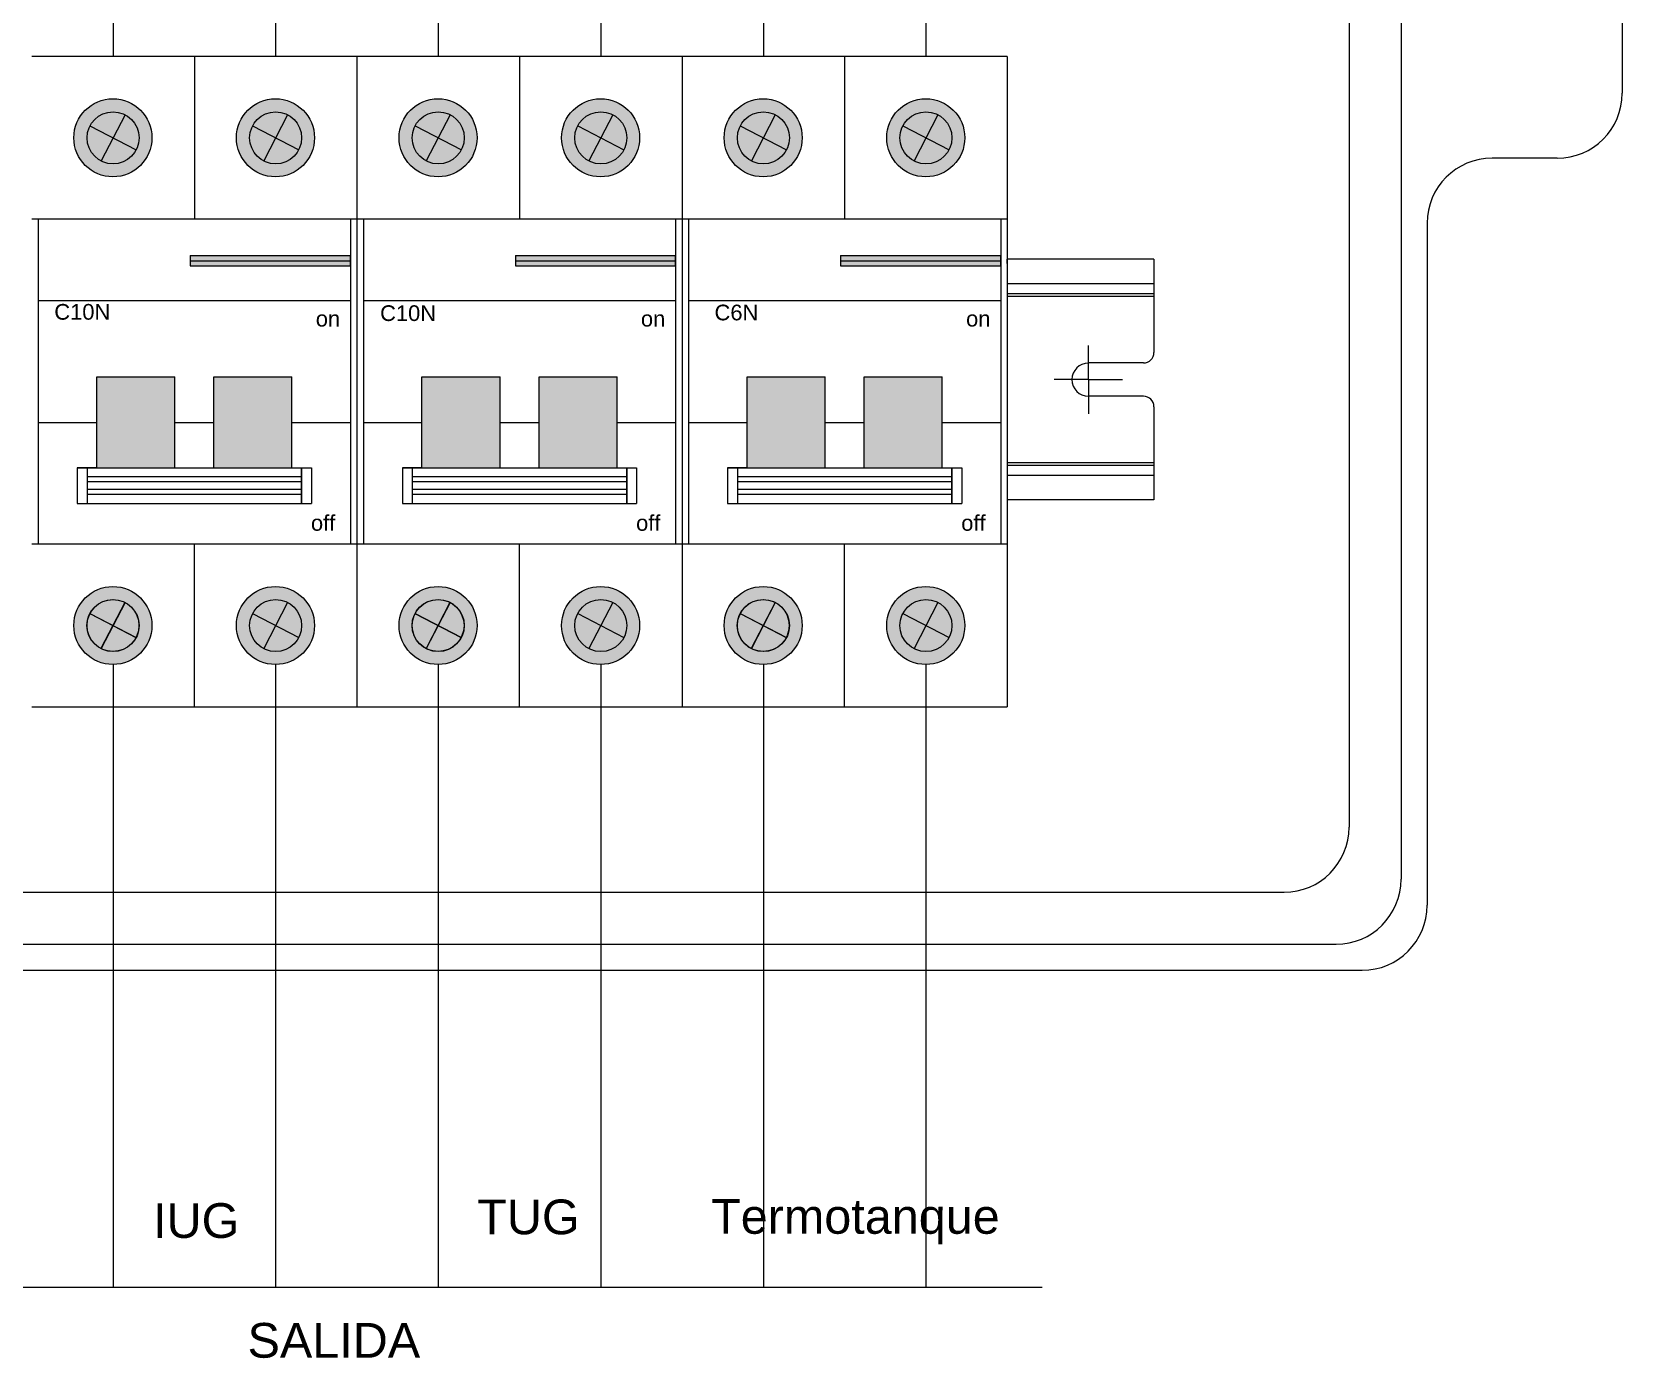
# Model space of a CAD drawing. Header units: millimetres. Extents: x 1552.365 to 1552.862, y 1363.168 to 1363.566.
# Drawn here: x 1552.6177 to 1552.8623, y 1363.1681 to 1363.3721 of the extents above; entities that cross this region are included whole.
import ezdxf

# ---------------------------------------------------------------- set-up
doc = ezdxf.new("R2010")
doc.units = ezdxf.units.MM
doc.linetypes.add('CENTER', pattern=[0.6, 0.375, -0.075, 0.075, -0.075])
doc.layers.add('DIM', color=7, linetype='Continuous')
doc.styles.get("Standard").update_dxf_attribs({"font": 'arial.ttf'})

msp = doc.modelspace()

# ---------------------------------------------------------------- hatches: boundary and pattern name
at = {"lineweight": 15}
h = msp.add_hatch(color=7, dxfattribs=at)
h.paths.add_polyline_path([(1552.6242, 1363.35575, 1), (1552.6362, 1363.35575, 1)])
h.paths.add_polyline_path([(1552.63423, 1363.35574, -1), (1552.62623, 1363.35574, -1)], flags=16)
h.paths.add_polyline_path([(1552.6492, 1363.35575, 1), (1552.6612, 1363.35575, 1)])
h.paths.add_polyline_path([(1552.65923, 1363.35574, -1), (1552.65123, 1363.35574, -1)], flags=16)
h = msp.add_hatch(color=7, dxfattribs=at)
h.paths.add_polyline_path([(1552.6742, 1363.35575, 1), (1552.6862, 1363.35575, 1)])
h.paths.add_polyline_path([(1552.68423, 1363.35574, -1), (1552.67623, 1363.35574, -1)], flags=16)
h.paths.add_polyline_path([(1552.6992, 1363.35575, 1), (1552.7112, 1363.35575, 1)])
h.paths.add_polyline_path([(1552.70923, 1363.35574, -1), (1552.70123, 1363.35574, -1)], flags=16)
h = msp.add_hatch(color=7, dxfattribs=at)
h.paths.add_polyline_path([(1552.7242, 1363.35575, 1), (1552.7362, 1363.35575, 1)])
h.paths.add_polyline_path([(1552.73423, 1363.35574, -1), (1552.72623, 1363.35574, -1)], flags=16)
h.paths.add_polyline_path([(1552.7492, 1363.35575, 1), (1552.7612, 1363.35575, 1)])
h.paths.add_polyline_path([(1552.75923, 1363.35574, -1), (1552.75123, 1363.35574, -1)], flags=16)
h = msp.add_hatch(color=253, dxfattribs=at)
h.paths.add_polyline_path([(1552.63207, 1363.3593, 0.414214), (1552.62668, 1363.35758), (1552.63023, 1363.35574)])
h.paths.add_polyline_path([(1552.63207, 1363.3593), (1552.63023, 1363.35574), (1552.63379, 1363.35391, 0.119643), (1552.63423, 1363.35574, 0.280662)])
h.paths.add_polyline_path([(1552.63379, 1363.35391), (1552.63023, 1363.35574), (1552.6284, 1363.35219, 0.414214)])
h.paths.add_polyline_path([(1552.63023, 1363.35574), (1552.62668, 1363.35758, 0.119643), (1552.62623, 1363.35574, 0.280662), (1552.6284, 1363.35219)])
h = msp.add_hatch(color=253, dxfattribs=at)
h.paths.add_polyline_path([(1552.65707, 1363.3593, 0.414214), (1552.65168, 1363.35758), (1552.65523, 1363.35574)])
h.paths.add_polyline_path([(1552.65707, 1363.3593), (1552.65523, 1363.35574), (1552.65879, 1363.35391, 0.119643), (1552.65923, 1363.35574, 0.280662)])
h.paths.add_polyline_path([(1552.65879, 1363.35391), (1552.65523, 1363.35574), (1552.6534, 1363.35219, 0.414214)])
h.paths.add_polyline_path([(1552.65523, 1363.35574), (1552.65168, 1363.35758, 0.119643), (1552.65123, 1363.35574, 0.280662), (1552.6534, 1363.35219)])
h = msp.add_hatch(color=253, dxfattribs=at)
h.paths.add_polyline_path([(1552.68207, 1363.3593, 0.414214), (1552.67668, 1363.35758), (1552.68023, 1363.35574)])
h.paths.add_polyline_path([(1552.68207, 1363.3593), (1552.68023, 1363.35574), (1552.68379, 1363.35391, 0.119643), (1552.68423, 1363.35574, 0.280662)])
h.paths.add_polyline_path([(1552.68379, 1363.35391), (1552.68023, 1363.35574), (1552.6784, 1363.35219, 0.414214)])
h.paths.add_polyline_path([(1552.68023, 1363.35574), (1552.67668, 1363.35758, 0.119643), (1552.67623, 1363.35574, 0.280662), (1552.6784, 1363.35219)])
h = msp.add_hatch(color=253, dxfattribs=at)
h.paths.add_polyline_path([(1552.70707, 1363.3593, 0.414214), (1552.70168, 1363.35758), (1552.70523, 1363.35574)])
h.paths.add_polyline_path([(1552.70707, 1363.3593), (1552.70523, 1363.35574), (1552.70879, 1363.35391, 0.119643), (1552.70923, 1363.35574, 0.280662)])
h.paths.add_polyline_path([(1552.70879, 1363.35391), (1552.70523, 1363.35574), (1552.7034, 1363.35219, 0.414214)])
h.paths.add_polyline_path([(1552.70523, 1363.35574), (1552.70168, 1363.35758, 0.119643), (1552.70123, 1363.35574, 0.280662), (1552.7034, 1363.35219)])
h = msp.add_hatch(color=253, dxfattribs=at)
h.paths.add_polyline_path([(1552.73207, 1363.3593, 0.414214), (1552.72668, 1363.35758), (1552.73023, 1363.35574)])
h.paths.add_polyline_path([(1552.73207, 1363.3593), (1552.73023, 1363.35574), (1552.73379, 1363.35391, 0.119643), (1552.73423, 1363.35574, 0.280662)])
h.paths.add_polyline_path([(1552.73379, 1363.35391), (1552.73023, 1363.35574), (1552.7284, 1363.35219, 0.414214)])
h.paths.add_polyline_path([(1552.73023, 1363.35574), (1552.72668, 1363.35758, 0.119643), (1552.72623, 1363.35574, 0.280662), (1552.7284, 1363.35219)])
h = msp.add_hatch(color=253, dxfattribs=at)
h.paths.add_polyline_path([(1552.75707, 1363.3593, 0.414214), (1552.75168, 1363.35758), (1552.75523, 1363.35574)])
h.paths.add_polyline_path([(1552.75707, 1363.3593), (1552.75523, 1363.35574), (1552.75879, 1363.35391, 0.119643), (1552.75923, 1363.35574, 0.280662)])
h.paths.add_polyline_path([(1552.75879, 1363.35391), (1552.75523, 1363.35574), (1552.7534, 1363.35219, 0.414214)])
h.paths.add_polyline_path([(1552.75523, 1363.35574), (1552.75168, 1363.35758, 0.119643), (1552.75123, 1363.35574, 0.280662), (1552.7534, 1363.35219)])
h = msp.add_hatch(color=95, dxfattribs=at)
h.paths.add_polyline_path([(1552.6421, 1363.33764), (1552.6421, 1363.33684), (1552.66673, 1363.33684), (1552.66673, 1363.33764)])
h.paths.add_polyline_path([(1552.66673, 1363.33604), (1552.66673, 1363.33684), (1552.6421, 1363.33684), (1552.6421, 1363.33604)])
h = msp.add_hatch(color=95, dxfattribs=at)
h.paths.add_polyline_path([(1552.6921, 1363.33764), (1552.6921, 1363.33684), (1552.71673, 1363.33684), (1552.71673, 1363.33764)])
h.paths.add_polyline_path([(1552.71673, 1363.33604), (1552.71673, 1363.33684), (1552.6921, 1363.33684), (1552.6921, 1363.33604)])
h = msp.add_hatch(color=95, dxfattribs=at)
h.paths.add_polyline_path([(1552.7421, 1363.33764), (1552.7421, 1363.33684), (1552.76673, 1363.33684), (1552.76673, 1363.33764)])
h.paths.add_polyline_path([(1552.76673, 1363.33604), (1552.76673, 1363.33684), (1552.7421, 1363.33684), (1552.7421, 1363.33604)])
h = msp.add_hatch(color=250, dxfattribs=at)
h.paths.add_polyline_path([(1552.58973, 1363.31899), (1552.57773, 1363.31899), (1552.57773, 1363.30499), (1552.58973, 1363.30499)])
h.paths.add_polyline_path([(1552.60773, 1363.31899), (1552.59573, 1363.31899), (1552.59573, 1363.30499), (1552.60173, 1363.30499), (1552.60773, 1363.30499)])
h.paths.add_polyline_path([(1552.63973, 1363.31899), (1552.62773, 1363.31899), (1552.62773, 1363.30499), (1552.63973, 1363.30499)])
h.paths.add_polyline_path([(1552.65773, 1363.31899), (1552.64573, 1363.31899), (1552.64573, 1363.30499), (1552.65173, 1363.30499), (1552.65773, 1363.30499)])
h.paths.add_polyline_path([(1552.68973, 1363.31899), (1552.67773, 1363.31899), (1552.67773, 1363.30499), (1552.68973, 1363.30499)])
h.paths.add_polyline_path([(1552.70773, 1363.31899), (1552.69573, 1363.31899), (1552.69573, 1363.30499), (1552.70173, 1363.30499), (1552.70773, 1363.30499)])
h.paths.add_polyline_path([(1552.73973, 1363.31899), (1552.72773, 1363.31899), (1552.72773, 1363.30499), (1552.73973, 1363.30499)])
h.paths.add_polyline_path([(1552.75773, 1363.31899), (1552.74573, 1363.31899), (1552.74573, 1363.30499), (1552.75173, 1363.30499), (1552.75773, 1363.30499)])
h = msp.add_hatch(color=7, dxfattribs=at)
h.paths.add_polyline_path([(1552.6492, 1363.28075, 1), (1552.6612, 1363.28075, 1)])
h.paths.add_polyline_path([(1552.65923, 1363.28074, -1), (1552.65123, 1363.28074, -1)], flags=16)
h.paths.add_polyline_path([(1552.6242, 1363.28075, 1), (1552.6362, 1363.28075, 1)])
h.paths.add_polyline_path([(1552.6342, 1363.28075, -1), (1552.6262, 1363.28075, -1)], flags=16)
h = msp.add_hatch(color=253, dxfattribs=at)
h.paths.add_polyline_path([(1552.63203, 1363.28431, 0.414214), (1552.62664, 1363.28259), (1552.6302, 1363.28075)])
h.paths.add_polyline_path([(1552.63203, 1363.28431), (1552.6302, 1363.28075), (1552.63375, 1363.27892, 0.119643), (1552.6342, 1363.28075, 0.280662)])
h.paths.add_polyline_path([(1552.63375, 1363.27892), (1552.6302, 1363.28075), (1552.62836, 1363.2772, 0.414214)])
h.paths.add_polyline_path([(1552.6302, 1363.28075), (1552.62664, 1363.28259, 0.119643), (1552.6262, 1363.28075, 0.280662), (1552.62836, 1363.2772)])
h = msp.add_hatch(color=253, dxfattribs=at)
h.paths.add_polyline_path([(1552.65707, 1363.2843, 0.414214), (1552.65168, 1363.28258), (1552.65523, 1363.28074)])
h.paths.add_polyline_path([(1552.65707, 1363.2843), (1552.65523, 1363.28074), (1552.65879, 1363.27891, 0.119643), (1552.65923, 1363.28074, 0.280662)])
h.paths.add_polyline_path([(1552.65879, 1363.27891), (1552.65523, 1363.28074), (1552.6534, 1363.27719, 0.414214)])
h.paths.add_polyline_path([(1552.65523, 1363.28074), (1552.65168, 1363.28258, 0.119643), (1552.65123, 1363.28074, 0.280662), (1552.6534, 1363.27719)])
h = msp.add_hatch(color=7, dxfattribs=at)
h.paths.add_polyline_path([(1552.6992, 1363.28075, 1), (1552.7112, 1363.28075, 1)])
h.paths.add_polyline_path([(1552.70923, 1363.28074, -1), (1552.70123, 1363.28074, -1)], flags=16)
h.paths.add_polyline_path([(1552.6742, 1363.28075, 1), (1552.6862, 1363.28075, 1)])
h.paths.add_polyline_path([(1552.6842, 1363.28075, -1), (1552.6762, 1363.28075, -1)], flags=16)
h = msp.add_hatch(color=253, dxfattribs=at)
h.paths.add_polyline_path([(1552.68203, 1363.28431, 0.414214), (1552.67664, 1363.28259), (1552.6802, 1363.28075)])
h.paths.add_polyline_path([(1552.68203, 1363.28431), (1552.6802, 1363.28075), (1552.68375, 1363.27892, 0.119643), (1552.6842, 1363.28075, 0.280662)])
h.paths.add_polyline_path([(1552.68375, 1363.27892), (1552.6802, 1363.28075), (1552.67836, 1363.2772, 0.414214)])
h.paths.add_polyline_path([(1552.6802, 1363.28075), (1552.67664, 1363.28259, 0.119643), (1552.6762, 1363.28075, 0.280662), (1552.67836, 1363.2772)])
h = msp.add_hatch(color=253, dxfattribs=at)
h.paths.add_polyline_path([(1552.70707, 1363.2843, 0.414214), (1552.70168, 1363.28258), (1552.70523, 1363.28074)])
h.paths.add_polyline_path([(1552.70707, 1363.2843), (1552.70523, 1363.28074), (1552.70879, 1363.27891, 0.119643), (1552.70923, 1363.28074, 0.280662)])
h.paths.add_polyline_path([(1552.70879, 1363.27891), (1552.70523, 1363.28074), (1552.7034, 1363.27719, 0.414214)])
h.paths.add_polyline_path([(1552.70523, 1363.28074), (1552.70168, 1363.28258, 0.119643), (1552.70123, 1363.28074, 0.280662), (1552.7034, 1363.27719)])
h = msp.add_hatch(color=7, dxfattribs=at)
h.paths.add_polyline_path([(1552.7492, 1363.28075, 1), (1552.7612, 1363.28075, 1)])
h.paths.add_polyline_path([(1552.75923, 1363.28074, -1), (1552.75123, 1363.28074, -1)], flags=16)
h.paths.add_polyline_path([(1552.7242, 1363.28075, 1), (1552.7362, 1363.28075, 1)])
h.paths.add_polyline_path([(1552.7342, 1363.28075, -1), (1552.7262, 1363.28075, -1)], flags=16)
h = msp.add_hatch(color=253, dxfattribs=at)
h.paths.add_polyline_path([(1552.73203, 1363.28431, 0.414214), (1552.72664, 1363.28259), (1552.7302, 1363.28075)])
h.paths.add_polyline_path([(1552.73203, 1363.28431), (1552.7302, 1363.28075), (1552.73375, 1363.27892, 0.119643), (1552.7342, 1363.28075, 0.280662)])
h.paths.add_polyline_path([(1552.73375, 1363.27892), (1552.7302, 1363.28075), (1552.72836, 1363.2772, 0.414214)])
h.paths.add_polyline_path([(1552.7302, 1363.28075), (1552.72664, 1363.28259, 0.119643), (1552.7262, 1363.28075, 0.280662), (1552.72836, 1363.2772)])
h = msp.add_hatch(color=253, dxfattribs=at)
h.paths.add_polyline_path([(1552.75707, 1363.2843, 0.414214), (1552.75168, 1363.28258), (1552.75523, 1363.28074)])
h.paths.add_polyline_path([(1552.75707, 1363.2843), (1552.75523, 1363.28074), (1552.75879, 1363.27891, 0.119643), (1552.75923, 1363.28074, 0.280662)])
h.paths.add_polyline_path([(1552.75879, 1363.27891), (1552.75523, 1363.28074), (1552.7534, 1363.27719, 0.414214)])
h.paths.add_polyline_path([(1552.75523, 1363.28074), (1552.75168, 1363.28258, 0.119643), (1552.75123, 1363.28074, 0.280662), (1552.7534, 1363.27719)])

# ---------------------------------------------------------------- linework, layer by layer
at = {"color": 7, "lineweight": 15}
for p, q in [((1552.8283, 1363.53476), (1552.8283, 1363.24173)), ((1552.8203, 1363.52676), (1552.8203, 1363.24973)), ((1552.8623, 1363.41388), (1552.8623, 1363.36261)), ((1552.68023, 1363.40824), (1552.68023, 1363.36824)), ((1552.64273, 1363.36824), (1552.61773, 1363.36824)), ((1552.66773, 1363.36824), (1552.64273, 1363.36824)), ((1552.69273, 1363.36824), (1552.66773, 1363.36824)), ((1552.71773, 1363.36824), (1552.69273, 1363.36824)), ((1552.74273, 1363.36824), (1552.71773, 1363.36824)), ((1552.76773, 1363.36824), (1552.74273, 1363.36824)), ((1552.8523, 1363.35261), (1552.8423, 1363.35261)), ((1552.8323, 1363.34261), (1552.8323, 1363.23773)), ((1552.76773, 1363.33644), (1552.76773, 1363.33708)), ((1552.76773, 1363.33644), (1552.76773, 1363.30005)), ((1552.68023, 1363.27475), (1552.68023, 1363.17899)), ((1552.41717, 1363.23973), (1552.8103, 1363.23973)), ((1552.40917, 1363.23173), (1552.8183, 1363.23173)), ((1552.40517, 1363.22773), (1552.8223, 1363.22773))]:
    msp.add_line(p, q, dxfattribs=at)
at = {"color": 36, "lineweight": 15}
for p, q in [((1552.63023, 1363.40824), (1552.63023, 1363.36824)), ((1552.63023, 1363.27475), (1552.63023, 1363.17899))]:
    msp.add_line(p, q, dxfattribs=at)
at = {"color": 5, "lineweight": 15}
for p, q in [((1552.65523, 1363.40824), (1552.65523, 1363.36824)), ((1552.70523, 1363.40824), (1552.70523, 1363.36824)), ((1552.75523, 1363.40824), (1552.75523, 1363.36824)), ((1552.65523, 1363.27475), (1552.65523, 1363.17899)), ((1552.70523, 1363.27475), (1552.70523, 1363.17899)), ((1552.75523, 1363.27475), (1552.75523, 1363.17899))]:
    msp.add_line(p, q, dxfattribs=at)
at = {"color": 1, "lineweight": 15}
for p, q in [((1552.73023, 1363.40824), (1552.73023, 1363.36824)), ((1552.73023, 1363.27475), (1552.73023, 1363.17899))]:
    msp.add_line(p, q, dxfattribs=at)
at = {"color": 250, "lineweight": 15}
for p, q in [((1552.64273, 1363.36824), (1552.64273, 1363.34324)), ((1552.66773, 1363.36824), (1552.66773, 1363.26824)), ((1552.66773, 1363.36824), (1552.66773, 1363.26824)), ((1552.69273, 1363.36824), (1552.69273, 1363.34324)), ((1552.71773, 1363.36824), (1552.71773, 1363.26824)), ((1552.71773, 1363.36824), (1552.71773, 1363.26824)), ((1552.74273, 1363.36824), (1552.74273, 1363.34324)), ((1552.76773, 1363.36824), (1552.76773, 1363.26824)), ((1552.66773, 1363.34324), (1552.61773, 1363.34324)), ((1552.61873, 1363.34324), (1552.61873, 1363.29324)), ((1552.61873, 1363.34324), (1552.61873, 1363.31824)), ((1552.66673, 1363.34324), (1552.66673, 1363.29324)), ((1552.66773, 1363.34324), (1552.66773, 1363.29324)), ((1552.71773, 1363.34324), (1552.66773, 1363.34324)), ((1552.66873, 1363.34324), (1552.66873, 1363.29324)), ((1552.66873, 1363.34324), (1552.66873, 1363.31824)), ((1552.71673, 1363.34324), (1552.71673, 1363.29324)), ((1552.71773, 1363.34324), (1552.71773, 1363.29324)), ((1552.76773, 1363.34324), (1552.71773, 1363.34324)), ((1552.71873, 1363.34324), (1552.71873, 1363.29324)), ((1552.71873, 1363.34324), (1552.71873, 1363.31824)), ((1552.76673, 1363.34324), (1552.76673, 1363.29324)), ((1552.76773, 1363.34324), (1552.76773, 1363.29324)), ((1552.61873, 1363.33074), (1552.66673, 1363.33074)), ((1552.66873, 1363.33074), (1552.71673, 1363.33074)), ((1552.71873, 1363.33074), (1552.76673, 1363.33074)), ((1552.61873, 1363.31199), (1552.62773, 1363.31199)), ((1552.63973, 1363.31199), (1552.64573, 1363.31199)), ((1552.65773, 1363.31199), (1552.66673, 1363.31199)), ((1552.66873, 1363.31199), (1552.67773, 1363.31199)), ((1552.68973, 1363.31199), (1552.69573, 1363.31199)), ((1552.70773, 1363.31199), (1552.71673, 1363.31199)), ((1552.71873, 1363.31199), (1552.72773, 1363.31199)), ((1552.73973, 1363.31199), (1552.74573, 1363.31199)), ((1552.75773, 1363.31199), (1552.76673, 1363.31199)), ((1552.66773, 1363.29324), (1552.61773, 1363.29324)), ((1552.64273, 1363.26824), (1552.64273, 1363.29324)), ((1552.71773, 1363.29324), (1552.66773, 1363.29324)), ((1552.69273, 1363.26824), (1552.69273, 1363.29324)), ((1552.76773, 1363.29324), (1552.71773, 1363.29324)), ((1552.74273, 1363.26824), (1552.74273, 1363.29324)), ((1552.61773, 1363.26824), (1552.66773, 1363.26824)), ((1552.66773, 1363.26824), (1552.71773, 1363.26824)), ((1552.71773, 1363.26824), (1552.76773, 1363.26824))]:
    msp.add_line(p, q, dxfattribs=at)
at = {"lineweight": 15}
for p, q in [((1552.63207, 1363.3593), (1552.6284, 1363.35219)), ((1552.63207, 1363.3593), (1552.6284, 1363.35219)), ((1552.65707, 1363.3593), (1552.6534, 1363.35219)), ((1552.68207, 1363.3593), (1552.6784, 1363.35219)), ((1552.68207, 1363.3593), (1552.6784, 1363.35219)), ((1552.70707, 1363.3593), (1552.7034, 1363.35219)), ((1552.73207, 1363.3593), (1552.7284, 1363.35219)), ((1552.73207, 1363.3593), (1552.7284, 1363.35219)), ((1552.75707, 1363.3593), (1552.7534, 1363.35219)), ((1552.62668, 1363.35758), (1552.63379, 1363.35391)), ((1552.62668, 1363.35758), (1552.63379, 1363.35391)), ((1552.65168, 1363.35758), (1552.65879, 1363.35391)), ((1552.67668, 1363.35758), (1552.68379, 1363.35391)), ((1552.67668, 1363.35758), (1552.68379, 1363.35391)), ((1552.70168, 1363.35758), (1552.70879, 1363.35391)), ((1552.72668, 1363.35758), (1552.73379, 1363.35391)), ((1552.72668, 1363.35758), (1552.73379, 1363.35391)), ((1552.75168, 1363.35758), (1552.75879, 1363.35391)), ((1552.62773, 1363.30499), (1552.62773, 1363.31899)), ((1552.62773, 1363.31899), (1552.63973, 1363.31899)), ((1552.63973, 1363.30499), (1552.63973, 1363.31899)), ((1552.64573, 1363.30499), (1552.64573, 1363.31899)), ((1552.64573, 1363.31899), (1552.65773, 1363.31899)), ((1552.65773, 1363.30499), (1552.65773, 1363.31899)), ((1552.67773, 1363.30499), (1552.67773, 1363.31899)), ((1552.67773, 1363.31899), (1552.68973, 1363.31899)), ((1552.68973, 1363.30499), (1552.68973, 1363.31899)), ((1552.69573, 1363.30499), (1552.69573, 1363.31899)), ((1552.69573, 1363.31899), (1552.70773, 1363.31899)), ((1552.70773, 1363.30499), (1552.70773, 1363.31899)), ((1552.72773, 1363.30499), (1552.72773, 1363.31899)), ((1552.72773, 1363.31899), (1552.73973, 1363.31899)), ((1552.73973, 1363.30499), (1552.73973, 1363.31899)), ((1552.74573, 1363.30499), (1552.74573, 1363.31899)), ((1552.74573, 1363.31899), (1552.75773, 1363.31899)), ((1552.75773, 1363.30499), (1552.75773, 1363.31899)), ((1552.61873, 1363.31199), (1552.62773, 1363.31199)), ((1552.65773, 1363.31199), (1552.66673, 1363.31199)), ((1552.66873, 1363.31199), (1552.67773, 1363.31199)), ((1552.70773, 1363.31199), (1552.71673, 1363.31199)), ((1552.71873, 1363.31199), (1552.72773, 1363.31199)), ((1552.75773, 1363.31199), (1552.76673, 1363.31199)), ((1552.62473, 1363.30499), (1552.63373, 1363.30499)), ((1552.62473, 1363.30499), (1552.62473, 1363.29949)), ((1552.62773, 1363.30499), (1552.62473, 1363.30499)), ((1552.62623, 1363.30499), (1552.62623, 1363.29949)), ((1552.62773, 1363.30499), (1552.63973, 1363.30499)), ((1552.63373, 1363.30499), (1552.64273, 1363.30499)), ((1552.64273, 1363.30499), (1552.65173, 1363.30499)), ((1552.64573, 1363.30499), (1552.65773, 1363.30499)), ((1552.65173, 1363.30499), (1552.66073, 1363.30499)), ((1552.65773, 1363.30499), (1552.66073, 1363.30499)), ((1552.65923, 1363.30499), (1552.65923, 1363.29949)), ((1552.65923, 1363.30224), (1552.65923, 1363.30499)), ((1552.66073, 1363.30499), (1552.66073, 1363.29949)), ((1552.67473, 1363.30499), (1552.68373, 1363.30499)), ((1552.67473, 1363.30499), (1552.67473, 1363.29949)), ((1552.67773, 1363.30499), (1552.67473, 1363.30499)), ((1552.67623, 1363.30499), (1552.67623, 1363.29949)), ((1552.67773, 1363.30499), (1552.68973, 1363.30499)), ((1552.68373, 1363.30499), (1552.69273, 1363.30499)), ((1552.69273, 1363.30499), (1552.70173, 1363.30499)), ((1552.69573, 1363.30499), (1552.70773, 1363.30499)), ((1552.70173, 1363.30499), (1552.71073, 1363.30499)), ((1552.70773, 1363.30499), (1552.71073, 1363.30499)), ((1552.70923, 1363.30499), (1552.70923, 1363.29949)), ((1552.70923, 1363.30224), (1552.70923, 1363.30499)), ((1552.71073, 1363.30499), (1552.71073, 1363.29949)), ((1552.72473, 1363.30499), (1552.73373, 1363.30499)), ((1552.72473, 1363.30499), (1552.72473, 1363.29949)), ((1552.72773, 1363.30499), (1552.72473, 1363.30499)), ((1552.72623, 1363.30499), (1552.72623, 1363.29949)), ((1552.72773, 1363.30499), (1552.73973, 1363.30499)), ((1552.73373, 1363.30499), (1552.74273, 1363.30499)), ((1552.74273, 1363.30499), (1552.75173, 1363.30499)), ((1552.74573, 1363.30499), (1552.75773, 1363.30499)), ((1552.75173, 1363.30499), (1552.76073, 1363.30499)), ((1552.75773, 1363.30499), (1552.76073, 1363.30499)), ((1552.75923, 1363.30499), (1552.75923, 1363.29949)), ((1552.75923, 1363.30224), (1552.75923, 1363.30499)), ((1552.76073, 1363.30499), (1552.76073, 1363.29949)), ((1552.65923, 1363.30362), (1552.62623, 1363.30362)), ((1552.65923, 1363.30282), (1552.62623, 1363.30282)), ((1552.65923, 1363.30167), (1552.62623, 1363.30167)), ((1552.65923, 1363.29949), (1552.65923, 1363.30224)), ((1552.70923, 1363.30362), (1552.67623, 1363.30362)), ((1552.70923, 1363.30282), (1552.67623, 1363.30282)), ((1552.70923, 1363.30167), (1552.67623, 1363.30167)), ((1552.70923, 1363.29949), (1552.70923, 1363.30224)), ((1552.75923, 1363.30362), (1552.72623, 1363.30362)), ((1552.75923, 1363.30282), (1552.72623, 1363.30282)), ((1552.75923, 1363.30167), (1552.72623, 1363.30167)), ((1552.75923, 1363.29949), (1552.75923, 1363.30224)), ((1552.62473, 1363.29949), (1552.63373, 1363.29949)), ((1552.65923, 1363.30087), (1552.62623, 1363.30087)), ((1552.63373, 1363.29949), (1552.64273, 1363.29949)), ((1552.64273, 1363.29949), (1552.65173, 1363.29949)), ((1552.65173, 1363.29949), (1552.66073, 1363.29949)), ((1552.67473, 1363.29949), (1552.68373, 1363.29949)), ((1552.70923, 1363.30087), (1552.67623, 1363.30087)), ((1552.68373, 1363.29949), (1552.69273, 1363.29949)), ((1552.69273, 1363.29949), (1552.70173, 1363.29949)), ((1552.70173, 1363.29949), (1552.71073, 1363.29949)), ((1552.72473, 1363.29949), (1552.73373, 1363.29949)), ((1552.75923, 1363.30087), (1552.72623, 1363.30087)), ((1552.73373, 1363.29949), (1552.74273, 1363.29949)), ((1552.74273, 1363.29949), (1552.75173, 1363.29949)), ((1552.75173, 1363.29949), (1552.76073, 1363.29949)), ((1552.62664, 1363.28259), (1552.63375, 1363.27892)), ((1552.62668, 1363.28258), (1552.63379, 1363.27891)), ((1552.63203, 1363.28431), (1552.62836, 1363.2772)), ((1552.63207, 1363.2843), (1552.6284, 1363.27719)), ((1552.65168, 1363.28258), (1552.65879, 1363.27891)), ((1552.65168, 1363.28258), (1552.65879, 1363.27891)), ((1552.65707, 1363.2843), (1552.6534, 1363.27719)), ((1552.65707, 1363.2843), (1552.6534, 1363.27719)), ((1552.67664, 1363.28259), (1552.68375, 1363.27892)), ((1552.67668, 1363.28258), (1552.68379, 1363.27891)), ((1552.68203, 1363.28431), (1552.67836, 1363.2772)), ((1552.68207, 1363.2843), (1552.6784, 1363.27719)), ((1552.70168, 1363.28258), (1552.70879, 1363.27891)), ((1552.70168, 1363.28258), (1552.70879, 1363.27891)), ((1552.70707, 1363.2843), (1552.7034, 1363.27719)), ((1552.70707, 1363.2843), (1552.7034, 1363.27719)), ((1552.72664, 1363.28259), (1552.73375, 1363.27892)), ((1552.72668, 1363.28258), (1552.73379, 1363.27891)), ((1552.73203, 1363.28431), (1552.72836, 1363.2772)), ((1552.73207, 1363.2843), (1552.7284, 1363.27719)), ((1552.75168, 1363.28258), (1552.75879, 1363.27891)), ((1552.75168, 1363.28258), (1552.75879, 1363.27891)), ((1552.75707, 1363.2843), (1552.7534, 1363.27719)), ((1552.75707, 1363.2843), (1552.7534, 1363.27719)), ((1552.66673, 1363.26824), (1552.66673, 1363.26813)), ((1552.71673, 1363.26824), (1552.71673, 1363.26813)), ((1552.76673, 1363.26824), (1552.76673, 1363.26813))]:
    msp.add_line(p, q, dxfattribs=at)
at = {"color": 104, "lineweight": 15}
for p, q in [((1552.6421, 1363.33764), (1552.66673, 1363.33764)), ((1552.6421, 1363.33764), (1552.6421, 1363.33604)), ((1552.6421, 1363.33684), (1552.66673, 1363.33684)), ((1552.6421, 1363.33604), (1552.66673, 1363.33604)), ((1552.66673, 1363.33604), (1552.66673, 1363.33764)), ((1552.6921, 1363.33764), (1552.71673, 1363.33764)), ((1552.6921, 1363.33764), (1552.6921, 1363.33604)), ((1552.6921, 1363.33684), (1552.71673, 1363.33684)), ((1552.6921, 1363.33604), (1552.71673, 1363.33604)), ((1552.71673, 1363.33604), (1552.71673, 1363.33764)), ((1552.7421, 1363.33764), (1552.76673, 1363.33764)), ((1552.7421, 1363.33764), (1552.7421, 1363.33604)), ((1552.7421, 1363.33684), (1552.76673, 1363.33684)), ((1552.7421, 1363.33604), (1552.76673, 1363.33604)), ((1552.76673, 1363.33604), (1552.76673, 1363.33764))]:
    msp.add_line(p, q, dxfattribs=at)
at = {"color": 7, "linetype": 'Continuous', "lineweight": 15}
for p, q in [((1552.7903, 1363.33708), (1552.76773, 1363.33708)), ((1552.7903, 1363.33708), (1552.7903, 1363.32273)), ((1552.7903, 1363.33328), (1552.76773, 1363.33328)), ((1552.7903, 1363.33178), (1552.76773, 1363.33178)), ((1552.7903, 1363.33135), (1552.76773, 1363.33135)), ((1552.78869, 1363.32112), (1552.78022, 1363.32112)), ((1552.78869, 1363.31601), (1552.78022, 1363.31601)), ((1552.7903, 1363.3144), (1552.7903, 1363.30005)), ((1552.7903, 1363.30578), (1552.76773, 1363.30578)), ((1552.7903, 1363.30535), (1552.76773, 1363.30535)), ((1552.7903, 1363.30384), (1552.76773, 1363.30384)), ((1552.7903, 1363.30005), (1552.76773, 1363.30005))]:
    msp.add_line(p, q, dxfattribs=at)
at = {"color": 6, "lineweight": 18}
msp.add_line((1552.56313, 1363.17899), (1552.77308, 1363.17899), dxfattribs=at)
at = {"color": 250, "lineweight": 15}
for centre, radius in [((1552.6302, 1363.35575), 0.006), ((1552.6552, 1363.35575), 0.006), ((1552.6802, 1363.35575), 0.006), ((1552.7052, 1363.35575), 0.006), ((1552.7302, 1363.35575), 0.006), ((1552.7552, 1363.35575), 0.006), ((1552.63023, 1363.35574), 0.004), ((1552.63023, 1363.35574), 0.004), ((1552.63023, 1363.35574), 0.004), ((1552.65523, 1363.35574), 0.004), ((1552.65523, 1363.35574), 0.004), ((1552.65523, 1363.35574), 0.004), ((1552.68023, 1363.35574), 0.004), ((1552.68023, 1363.35574), 0.004), ((1552.68023, 1363.35574), 0.004), ((1552.70523, 1363.35574), 0.004), ((1552.70523, 1363.35574), 0.004), ((1552.70523, 1363.35574), 0.004), ((1552.73023, 1363.35574), 0.004), ((1552.73023, 1363.35574), 0.004), ((1552.73023, 1363.35574), 0.004), ((1552.75523, 1363.35574), 0.004), ((1552.75523, 1363.35574), 0.004), ((1552.75523, 1363.35574), 0.004), ((1552.6302, 1363.28075), 0.006), ((1552.6302, 1363.28075), 0.004), ((1552.6302, 1363.28075), 0.004), ((1552.63023, 1363.28074), 0.004), ((1552.6552, 1363.28075), 0.006), ((1552.65523, 1363.28074), 0.004), ((1552.65523, 1363.28074), 0.004), ((1552.65523, 1363.28074), 0.004), ((1552.6802, 1363.28075), 0.006), ((1552.6802, 1363.28075), 0.004), ((1552.6802, 1363.28075), 0.004), ((1552.68023, 1363.28074), 0.004), ((1552.7052, 1363.28075), 0.006), ((1552.70523, 1363.28074), 0.004), ((1552.70523, 1363.28074), 0.004), ((1552.70523, 1363.28074), 0.004), ((1552.7302, 1363.28075), 0.006), ((1552.7302, 1363.28075), 0.004), ((1552.7302, 1363.28075), 0.004), ((1552.73023, 1363.28074), 0.004), ((1552.7552, 1363.28075), 0.006), ((1552.75523, 1363.28074), 0.004), ((1552.75523, 1363.28074), 0.004), ((1552.75523, 1363.28074), 0.004)]:
    msp.add_circle(centre, radius, dxfattribs=at)
at = {"color": 7, "lineweight": 15}
for centre, start, end in [((1552.8523, 1363.36261), 270, 0), ((1552.8423, 1363.34261), 90, 180), ((1552.8103, 1363.24973), 270, 360), ((1552.8183, 1363.24173), 270, 0), ((1552.8223, 1363.23773), 270, 0)]:
    msp.add_arc(centre, 0.01, start, end, dxfattribs=at)
at = {"color": 7, "linetype": 'Continuous', "lineweight": 15}
for centre, radius, start, end in [((1552.78022, 1363.31856), 0.00255, 90, 270), ((1552.78869, 1363.32273), 0.00161, 270, 0), ((1552.78869, 1363.3144), 0.00161, 0, 90)]:
    msp.add_arc(centre, radius, start, end, dxfattribs=at)
at = {"layer": 'DIM', "color": 7, "linetype": 'CENTER', "lineweight": 15}
for q in [(1552.78022, 1363.32381), (1552.77497, 1363.31856), (1552.78546, 1363.31856), (1552.78022, 1363.31332)]:
    msp.add_line((1552.78022, 1363.31856), q, dxfattribs=at)

# ---------------------------------------------------------------- texts
at = {"color": 250, "lineweight": 15, "char_height": 0.002412, "attachment_point": 1}
for s, insert in [('C10N', (1552.62119, 1363.33019)), ('on', (1552.6614, 1363.32914)), ('C10N', (1552.67129, 1363.32999)), ('on', (1552.7114, 1363.32914)), ('C6N', (1552.72272, 1363.33009)), ('on', (1552.7614, 1363.32914)), ('   off', (1552.65785, 1363.29773)), ('   off', (1552.70785, 1363.29773)), ('   off', (1552.75785, 1363.29773))]:
    msp.add_mtext_dynamic_manual_height_columns(s, width=0.0143234, gutter_width=12.5, heights=[0], dxfattribs=dict(at, insert=insert))
at = {"lineweight": 15, "attachment_point": 1}
for s, insert, char_height in [('IUG', (1552.63638, 1363.19191), 0.005343), ('TUG', (1552.68623, 1363.19247), 0.005343), ('Termotanque', (1552.72219, 1363.19255), 0.0053426)]:
    msp.add_mtext_dynamic_manual_height_columns(s, width=0.0143234, gutter_width=12.5, heights=[0], dxfattribs=dict(at, insert=insert, char_height=char_height))
at = {"color": 6, "lineweight": 15, "insert": (1552.65091, 1363.17349), "char_height": 0.005343, "attachment_point": 1}
msp.add_mtext_dynamic_manual_height_columns('SALIDA', width=0.0143234, gutter_width=12.5, heights=[0], dxfattribs=at)

doc.saveas('drawing.dxf')
